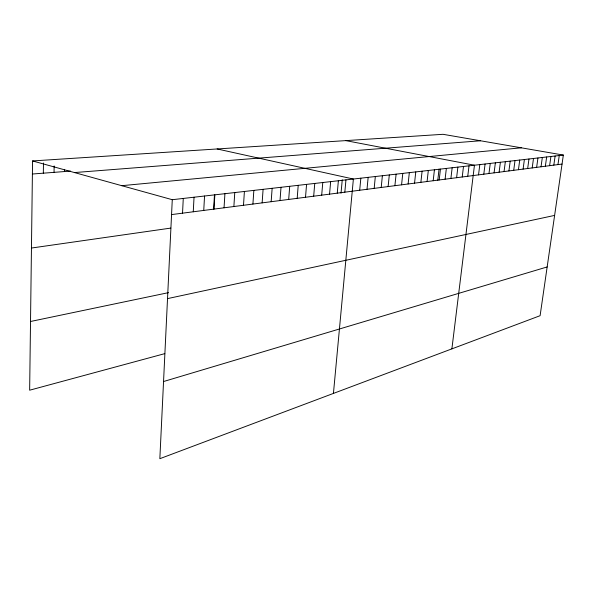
<?xml version="1.0" encoding="UTF-8"?>
<svg xmlns="http://www.w3.org/2000/svg" width="593" height="593" viewBox="0 0 593 593"><rect width="100%" height="100%" fill="white"/><g stroke="black" fill="none" stroke-linecap="round" stroke-linejoin="round"><path stroke-width="0.89" d="M32.563 160.94L172.274 199.7L159.843 458.693L540.104 315.691L563.35 155.069L443.03 134.307L32.563 160.94L29.65 390.201L164.787 353.636M43.326 173.178L43.482 163.001M54.037 172.355L54.156 165.944M64.548 171.547L64.585 169.731M182.533 213.169L183.274 198.447M193.259 211.783L194.037 197.217M203.747 210.426L204.555 196.016M213.621 209.27L214.473 194.674M214.014 209.099L214.844 194.845M224.05 207.802L224.91 193.696M233.879 206.527L234.761 192.569M243.493 205.282L244.405 191.472M252.914 204.066L253.848 190.39M262.136 202.873L263.092 189.337M271.164 201.702L272.143 188.307M280.015 200.56L281.008 187.292M288.687 199.433L289.703 186.298M297.182 198.336L298.22 185.327M305.514 197.261L306.566 184.379M313.682 196.201L314.75 183.445M321.695 195.164L322.777 182.525M329.552 194.148L330.649 181.628M337.261 193.155L338.373 180.746M341.034 193.207L342.243 179.827M344.829 192.176L345.949 179.879M333.436 393.411L353.384 179.034L217.149 148.969M359.692 190.249L360.84 178.182M367 189.308L368.157 177.344M374.168 188.381L375.332 176.529M381.21 187.47L382.381 175.721M388.118 186.573L389.305 174.935M394.901 185.698L396.102 174.157M401.572 184.831L402.773 173.393M408.117 183.986L409.326 172.645M414.551 183.155L415.767 171.911M420.874 182.333L422.097 171.192M427.086 181.532L428.316 170.48M433.194 180.739L434.432 169.783M437.76 180.457L439.065 169.094M439.198 179.968L440.443 169.094M445.098 179.205L446.351 168.419M450.902 178.449L452.155 167.76M456.61 177.715L457.87 167.107M462.229 176.988L463.496 166.463M467.751 176.269L469.019 165.832M451.888 348.862L474.459 165.21L345.778 140.623M478.536 174.876L479.811 164.602M483.799 174.194L485.081 164.002M488.98 173.527L490.263 163.409M494.08 172.867L495.37 162.83M499.106 172.215L500.396 162.252M504.05 171.577L505.34 161.689M508.92 170.947L510.21 161.133M513.716 170.324L515.006 160.584M518.438 169.717L519.735 160.043M523.093 169.109L524.39 159.517M527.674 168.516L528.971 158.991M532.195 167.938L533.492 158.479M536.643 167.359L537.947 157.968M541.031 166.789L542.336 157.464M545.352 166.233L546.657 156.975M549.615 165.677L550.919 156.485M553.818 165.136L555.122 156.003M557.961 164.602L559.266 155.536M163.549 381.529L547.161 266.939M167.522 298.613L554.618 215.407M30.525 321.488L168.523 292.638M31.459 248.037L170.806 228.09M171.555 214.592L562.045 164.068M172.274 199.7L563.35 155.069M121.743 185.683L521.321 147.82M74.444 172.563L480.486 140.771M32.4 174.016L70.56 171.088"/></g></svg>
